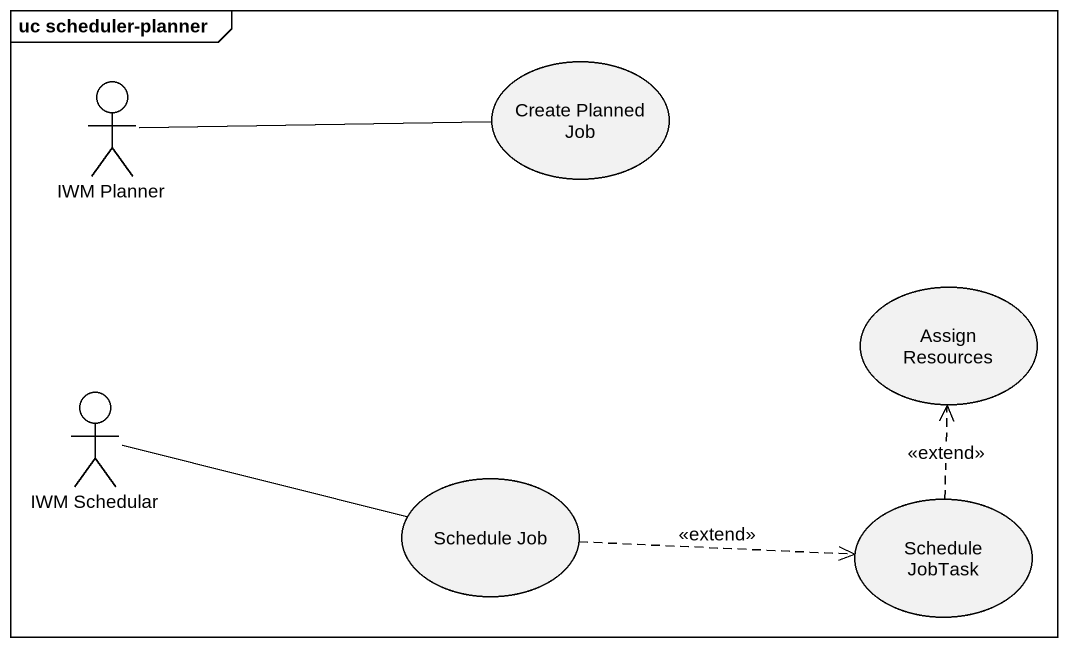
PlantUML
@startuml
mainframe uc scheduler-planner
usecase "Create Planned Job" as Create_Planned_Job
actor "IWM Planner" as IWM_Planner
usecase "Assign Resources" as Assign_Resources
actor "IWM Schedular" as IWM_Schedular
usecase "Schedule Job" as Schedule_Job
usecase "Schedule JobTask" as Schedule_JobTask
IWM_Planner -right- Create_Planned_Job
IWM_Schedular -right- Schedule_Job
Schedule_Job .right.> Schedule_JobTask : <<extend>>
Schedule_JobTask .up.> Assign_Resources : <<extend>>
@enduml
